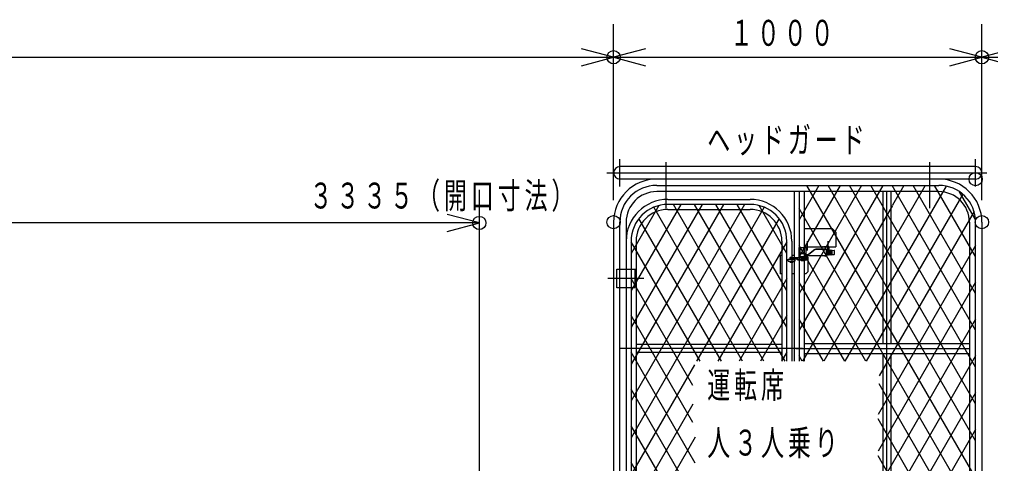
# Model space of a CAD drawing. Units: millimetres, scale not verified. Extents: x -8373 to 8307, y -5807 to 5773.
# Drawn here: x -2611 to 25, y -1744 to -538 of the extents above; entities that cross this region are included whole.
import ezdxf

# ---------------------------------------------------------------- set-up
doc = ezdxf.new("R2010")
doc.units = ezdxf.units.MM
doc.header["$LTSCALE"] = 20
doc.layers.add('0-0_L-1-1', color=4, linetype='Continuous')
doc.layers.add('1-2_NTEXT', color=7, linetype='Continuous')
doc.styles.add('ＭＳ ゴシック', font='')
doc.styles.get('ＭＳ ゴシック').set_extended_font_data('MS Gothic')

msp = doc.modelspace()

# ---------------------------------------------------------------- linework, layer by layer
at = {"layer": '0-0_L-1-1'}
for p, q in [((-998.24, -1028.49), (-998.24, -550.61)), ((-998.24, -1028.49), (-998.24, -550.61)), ((1.76, -1028.49), (1.76, -550.61)), ((1.76, -1028.49), (1.76, -550.61)), ((-5062.24, -640.61), (-998.24, -640.61)), ((-998.24, -640.61), (1.76, -640.61)), ((1.76, -640.61), (304.76, -640.61)), ((-981.24, -991.49), (-981.24, -917.49)), ((-15.24, -991.49), (-15.24, -917.49)), ((-15.24, -937.49), (-981.24, -937.49)), ((-856.24, -925.16), (-856.24, -1050.33)), ((-140.24, -925.16), (-140.24, -1050.33)), ((-1016.18, -954.49), (15.31, -954.49)), ((-15.24, -971.49), (-981.24, -971.49)), ((-115.24, -971.49), (-881.24, -971.49)), ((-1362.74, -1803.48), (-1362.74, -1000.61)), ((-881.24, -988.49), (-115.24, -988.49)), ((-267.54, -988.49), (-494.64, -1381.84)), ((-325.27, -988.49), (-494.64, -1281.84)), ((-383.01, -988.49), (-494.64, -1181.84)), ((-440.74, -988.49), (-494.64, -1081.84)), ((-15.24, -1781.84), (-473.27, -988.49)), ((-152.07, -988.49), (-427.77, -1466.02)), ((-15.24, -1681.84), (-415.54, -988.49)), ((-95.47, -990.46), (-370.04, -1466.02)), ((-15.24, -1581.84), (-357.8, -988.49)), ((-15.24, -1481.84), (-300.07, -988.49)), ((-15.24, -1381.84), (-242.33, -988.49)), ((-209.8, -988.49), (-240.63, -1041.89)), ((-15.24, -1281.84), (-184.6, -988.49)), ((-15.24, -1181.84), (-126.86, -988.49)), ((-115.24, -1005.49), (-881.24, -1005.49)), ((-850.64, -1026.49), (-627.84, -1026.49)), ((-508.24, -1005.49), (-508.24, -1466.02)), ((-494.64, -1005.49), (-494.64, -1466.02)), ((-481.04, -1005.49), (-481.04, -1466.02)), ((-50.39, -1012.37), (-312.3, -1466.02)), ((-267.49, -1005.49), (-267.49, -1417.89)), ((-256.64, -2731.49), (-256.64, -1005.49)), ((-245.79, -1005.49), (-245.79, -1417.89)), ((-15.49, -1081.4), (-59.22, -1005.65)), ((-642.5, -1040.09), (-950.64, -1573.8)), ((-700.23, -1040.09), (-950.64, -1473.8)), ((-757.97, -1040.09), (-950.64, -1373.8)), ((-815.7, -1040.09), (-950.64, -1273.8)), ((-875.21, -1043.16), (-950.64, -1173.8)), ((-589.24, -1047.84), (-950.64, -1673.8)), ((-647.8, -1466.02), (-889.24, -1047.84)), ((-627.84, -1040.09), (-850.64, -1040.09)), ((-850.64, -1053.69), (-627.84, -1053.69)), ((-590.06, -1466.02), (-835.97, -1040.09)), ((-532.33, -1466.02), (-778.24, -1040.09)), ((-527.84, -1373.8), (-720.5, -1040.09)), ((-527.84, -1273.8), (-662.77, -1040.09)), ((-527.84, -1173.8), (-603.26, -1043.16)), ((-15.24, -1881.84), (-494.64, -1051.49)), ((-241.33, -1043.09), (-485.51, -1466.02)), ((-705.53, -1466.02), (-929.33, -1078.39)), ((-549.14, -1078.39), (-772.94, -1466.02)), ((-19.64, -1059.13), (-277.56, -1505.86)), ((-1362.74, -1090.61), (-4697.74, -1090.61)), ((-998.24, -1088.49), (-998.24, -2731.49)), ((-981.24, -2871.49), (-981.24, -1088.49)), ((-964.24, -1088.49), (-964.24, -2840.99)), ((-481.04, -1105.49), (-404.64, -1105.49)), ((-404.64, -1105.49), (-394.64, -1115.49)), ((-32.24, -1088.49), (-32.24, -2731.49)), ((-15.24, -2871.49), (-15.24, -1088.49)), ((1.76, -1088.49), (1.76, -2840.99)), ((-394.64, -1115.49), (-394.64, -1155.49)), ((-964.24, -1140.09), (-964.24, -2831.49)), ((-950.64, -1140.09), (-950.64, -2831.49)), ((-763.27, -1466.02), (-950.64, -1141.49)), ((-937.04, -1140.09), (-937.04, -2731.49)), ((-527.84, -1141.49), (-715.2, -1466.02)), ((-541.44, -1140.09), (-541.44, -1466.02)), ((-527.84, -1466.02), (-527.84, -1140.09)), ((-514.24, -1140.09), (-514.24, -1466.02)), ((-495.14, -1158.59), (-495.14, -1181.19)), ((-495.14, -1158.59), (-494.14, -1158.59)), ((-313.04, -1466.02), (-494.64, -1151.49)), ((-494.14, -1162.59), (-494.14, -1157.59)), ((-494.14, -1157.59), (-476.64, -1157.59)), ((-492.71, -1182.19), (-492.71, -1157.59)), ((-491.63, -1182.19), (-491.63, -1157.59)), ((-481.04, -1155.49), (-394.64, -1155.49)), ((-476.64, -1157.59), (-476.64, -1175.38)), ((-412.64, -1156.59), (-475.64, -1156.59)), ((-474.64, -1156.59), (-474.64, -1155.49)), ((-470.64, -1155.49), (-474.64, -1155.49)), ((-472.64, -1140.16), (-472.64, -1165.62)), ((-472.64, -1149.59), (-472.64, -1163.74)), ((-470.64, -1156.59), (-470.64, -1155.49)), ((-431.43, -1156.59), (-431.43, -1155.49)), ((-429.3, -1155.49), (-431.43, -1155.49)), ((-429.3, -1156.59), (-429.3, -1155.49)), ((-414.24, -1155.49), (-427.16, -1155.49)), ((-427.16, -1156.59), (-427.16, -1155.49)), ((-416.64, -1140.16), (-416.64, -1165.62)), ((-416.64, -1160.66), (-416.64, -1150.01)), ((-414.24, -1156.59), (-414.24, -1155.49)), ((-412.64, -1162.99), (-412.64, -1156.59)), ((-15.24, -1151.49), (-280.26, -1610.53)), ((-545.94, -1178.49), (-545.94, -1228.49)), ((-541.44, -1178.49), (-545.94, -1178.49)), ((-519.8, -1184.19), (-519.8, -1188.69)), ((-519.8, -1184.19), (-479.12, -1184.19)), ((-480.53, -1185.69), (-519.8, -1185.69)), ((-518.64, -1184.19), (-517.88, -1183.19)), ((-517.88, -1183.19), (-512.4, -1183.19)), ((-508.24, -1178.49), (-514.24, -1178.49)), ((-511.64, -1184.19), (-512.4, -1183.19)), ((-503.88, -1185.69), (-496.64, -1190.19)), ((-494.14, -1161.59), (-495.14, -1161.59)), ((-494.14, -1162.59), (-495.14, -1162.59)), ((-495.14, -1173.79), (-492.71, -1173.79)), ((-479.12, -1182.19), (-494.14, -1182.19)), ((-491.63, -1173.79), (-476.64, -1173.79)), ((-489.71, -1184.19), (-489.14, -1183.19)), ((-489.14, -1185.69), (-489.14, -1190.19)), ((-488.14, -1185.69), (-488.14, -1190.19)), ((-487.14, -1190.19), (-487.14, -1185.69)), ((-486.14, -1185.69), (-486.14, -1190.19)), ((-485.14, -1185.69), (-485.14, -1190.19)), ((-484.14, -1190.19), (-484.14, -1185.69)), ((-483.14, -1190.19), (-483.14, -1185.69)), ((-482.14, -1185.69), (-482.14, -1190.19)), ((-481.14, -1183.19), (-481.14, -1182.19)), ((-480.56, -1184.19), (-481.14, -1183.19)), ((-481.14, -1185.69), (-481.14, -1190.19)), ((-475.94, -1178.49), (-481.04, -1178.49)), ((-476.51, -1175.89), (-469.51, -1175.89)), ((-476.27, -1176.89), (-469.27, -1176.89)), ((-475.94, -1178.49), (-470.94, -1183.49)), ((-420.99, -1179.49), (-475.63, -1179.49)), ((-470.94, -1183.49), (-470.94, -1223.49)), ((-469.51, -1175.89), (-455.24, -1164.26)), ((-468.64, -1179.49), (-469.51, -1175.89)), ((-454.97, -1165.24), (-469.27, -1176.89)), ((-466.42, -1174.57), (-465.96, -1173.55)), ((-465.96, -1173.55), (-455.29, -1164.85)), ((-420.99, -1161.99), (-448.86, -1161.99)), ((-429.4, -1162.49), (-448.65, -1162.49)), ((-412.64, -1162.99), (-448.65, -1162.99)), ((-428.38, -1162.99), (-429.4, -1162.49)), ((-420.99, -1161.99), (-420.99, -1179.49)), ((-416.64, -1178.19), (-420.99, -1178.19)), ((-417.98, -1178.19), (-417.98, -1162.99)), ((-416.64, -1162.99), (-416.64, -1178.19)), ((-416.64, -1166.55), (-414.24, -1166.89)), ((-416.64, -1174.63), (-414.24, -1174.29)), ((-414.24, -1163.33), (-411.84, -1163.67)), ((-414.24, -1177.85), (-414.24, -1163.33)), ((-414.24, -1177.85), (-411.84, -1177.52)), ((-411.84, -1177.52), (-411.84, -1163.67)), ((-411.84, -1167.23), (-409.44, -1167.57)), ((-411.84, -1173.95), (-409.44, -1173.62)), ((-409.44, -1164), (-407.04, -1164.34)), ((-409.44, -1177.18), (-409.44, -1164)), ((-409.44, -1177.18), (-407.04, -1176.84)), ((-407.04, -1176.84), (-407.04, -1164.34)), ((-407.04, -1167.9), (-404.64, -1168.24)), ((-407.04, -1173.28), (-404.64, -1172.94)), ((-404.64, -1164.68), (-399.5, -1165.4)), ((-404.64, -1176.51), (-404.64, -1164.68)), ((-404.64, -1176.51), (-399.5, -1175.78)), ((-398.64, -1174.79), (-398.64, -1166.39)), ((-524.14, -1194.69), (-524.14, -1188.69)), ((-524.14, -1188.69), (-506.14, -1188.69)), ((-524.14, -1194.69), (-506.14, -1194.69)), ((-519.8, -1187.19), (-504.31, -1187.19)), ((-519.8, -1195.29), (-519.8, -1194.69)), ((-519.8, -1195.29), (-510.47, -1195.29)), ((-519.41, -1195.99), (-519.41, -1195.29)), ((-519.41, -1195.99), (-510.86, -1195.99)), ((-518.92, -1196.69), (-518.92, -1195.99)), ((-518.92, -1196.69), (-511.35, -1196.69)), ((-511.35, -1196.69), (-511.35, -1195.99)), ((-510.86, -1195.99), (-510.86, -1195.29)), ((-510.47, -1187.19), (-510.47, -1188.69)), ((-510.47, -1195.29), (-510.47, -1194.69)), ((-506.14, -1188.69), (-506.14, -1194.69)), ((-497.06, -1191.69), (-504.31, -1187.19)), ((-479.12, -1191.69), (-497.06, -1191.69)), ((-480.53, -1190.19), (-496.64, -1190.19)), ((-489.14, -1191.69), (-489.14, -1192.59)), ((-481.14, -1192.59), (-489.14, -1192.59)), ((-489.14, -1192.59), (-488.56, -1193.59)), ((-481.71, -1193.59), (-488.56, -1193.59)), ((-488.14, -1191.69), (-488.14, -1192.59)), ((-487.14, -1192.59), (-487.14, -1191.69)), ((-486.14, -1191.69), (-486.14, -1192.59)), ((-485.14, -1191.69), (-485.14, -1192.59)), ((-484.14, -1192.59), (-484.14, -1191.69)), ((-483.14, -1192.59), (-483.14, -1191.69)), ((-482.14, -1191.69), (-482.14, -1192.59)), ((-481.14, -1192.59), (-481.71, -1193.59)), ((-481.14, -1191.69), (-481.14, -1192.59)), ((-939.24, -1266.09), (-939.24, -1215.09)), ((-541.44, -1228.49), (-545.94, -1228.49)), ((-508.24, -1228.49), (-514.24, -1228.49)), ((-475.94, -1228.49), (-481.04, -1228.49)), ((-470.94, -1223.49), (-475.94, -1228.49)), ((-916.2, -1241.49), (-1013.56, -1241.49)), ((-782.72, -1532.32), (-950.64, -1241.49)), ((-527.84, -1241.49), (-657.47, -1466.02)), ((-370.78, -1466.02), (-494.64, -1251.49)), ((-15.24, -1251.49), (-280.26, -1710.53)), ((-939.24, -1266.99), (-989.24, -1266.99)), ((-782.72, -1632.32), (-950.64, -1341.49)), ((-527.84, -1341.49), (-599.73, -1466.02)), ((-428.51, -1466.02), (-494.64, -1351.49)), ((-15.24, -1351.49), (-494.64, -2181.84)), ((-541.44, -1420.64), (-937.04, -1420.64)), ((-481.04, -1417.89), (-32.24, -1417.89)), ((-485.11, -1431.49), (-979.81, -1431.49)), ((-776.55, -1743.02), (-950.64, -1441.49)), ((-541.44, -1442.34), (-937.04, -1442.34)), ((-527.84, -1441.49), (-542, -1466.02)), ((-503.21, -1431.49), (-32.24, -1431.49)), ((-481.04, -1445.09), (-32.24, -1445.09)), ((-267.49, -1445.09), (-267.49, -1867.89)), ((-245.79, -1445.09), (-245.79, -1867.89)), ((-778.62, -1475.87), (-950.64, -1773.8)), ((-486.25, -1466.02), (-494.64, -1451.49)), ((-15.24, -1451.49), (-494.64, -2281.84)), ((-15.24, -1981.84), (-277.56, -1527.47)), ((-527.84, -2273.8), (-950.64, -1541.49)), ((-15.24, -1551.49), (-494.64, -2381.84)), ((-782.72, -1582.97), (-950.64, -1873.8)), ((-15.24, -2081.84), (-280.26, -1622.8)), ((-527.84, -2373.8), (-950.64, -1641.49)), ((-15.24, -1651.49), (-494.64, -2481.84)), ((-776.55, -1672.28), (-950.64, -1973.8)), ((-15.24, -2181.84), (-280.26, -1722.8)), ((-527.84, -2473.8), (-950.64, -1741.49))]:
    msp.add_line(p, q, dxfattribs=at)
for points in [[(-1085.17, -663.9), (-998.24, -640.61), (-1085.17, -617.31)], [(-911.3, -617.31), (-998.24, -640.61), (-911.3, -663.9)], [(-85.17, -663.9), (1.76, -640.61), (-85.17, -617.31)], [(88.7, -617.31), (1.76, -640.61), (88.7, -663.9)], [(-1449.67, -1113.9), (-1362.74, -1090.61), (-1449.67, -1067.31)], [(-481.14, -1183.19), (-489.14, -1183.19), (-489.14, -1182.19)], [(-475.63, -1179.49), (-476.64, -1175.38), (-479.12, -1182.19)], [(-989.24, -1266.99), (-989.24, -1215.99), (-939.24, -1215.99)]]:
    msp.add_lwpolyline(points, dxfattribs=at)
for centre, radius in [((-998.24, -640.61), 18), ((1.76, -640.61), 18), ((-15.24, -971.49), 18), ((-15.24, -971.49), 18), ((-1362.74, -1090.61), 18), ((-998.24, -1088.49), 18), ((-998.24, -1088.49), 18), ((1.76, -1088.49), 18), ((1.76, -1088.49), 18), ((-476.64, -1187.94), 4.5), ((-476.64, -1187.94), 3.5), ((-476.64, -1187.94), 1.5)]:
    msp.add_circle(centre, radius, dxfattribs=at)
for centre, radius, start, end in [((-981.24, -954.49), 17, 90, 270), ((-15.24, -954.49), 17, 270, 90), ((-881.24, -1088.49), 117, 90, 180), ((-115.24, -1088.49), 117, 0, 90), ((-881.24, -1088.49), 100, 90, 180), ((-115.24, -1088.49), 100, 0, 90), ((-881.24, -1088.49), 83, 90, 180), ((-850.64, -1140.09), 113.6, 90, 180), ((-627.84, -1140.09), 113.6, 0, 90), ((-115.24, -1088.49), 83, 0, 90), ((-850.64, -1140.09), 100, 90, 180), ((-850.64, -1140.09), 86.4, 90, 180), ((-627.84, -1140.09), 100, 0, 90), ((-627.84, -1140.09), 86.4, 0, 90), ((-494.14, -1158.59), 1, 90, 180), ((-475.64, -1157.59), 1, 90, 180), ((-494.14, -1181.19), 1, 180, 270), ((-472.64, -1177.99), 2.5, 216.87, 323.13), ((-448.65, -1172.99), 10.5, 90, 129.18), ((-448.86, -1172.09), 10.1, 90, 129.18), ((-448.65, -1172.99), 10, 90, 129.18), ((-423.49, -1176.87), 3.62, 226.4, 313.6), ((-399.64, -1166.39), 1, 0, 82), ((-399.64, -1174.79), 1, 278, 0)]:
    msp.add_arc(centre, radius, start, end, dxfattribs=at)

# ---------------------------------------------------------------- texts
at = {"layer": '1-2_NTEXT', "char_height": 70.38, "attachment_point": 7, "style": 'ＭＳ ゴシック'}
for s, insert in [('\\T1.17;\\W0.65;１０００', (-682.24, -610.61)), ('\\T1.17;\\W0.65;ヘッドガード', (-744.02, -907.49)), ('\\T1.17;\\W0.65;３３３５（開口寸法）', (-1824.01, -1060.61)), ('\\T1.17;\\W0.65;運転席', (-744.04, -1574.05)), ('\\T1.17;\\W0.65;人３人乗り', (-744.04, -1730.05))]:
    msp.add_mtext(s, dxfattribs=dict(at, insert=insert))

doc.saveas('drawing.dxf')
